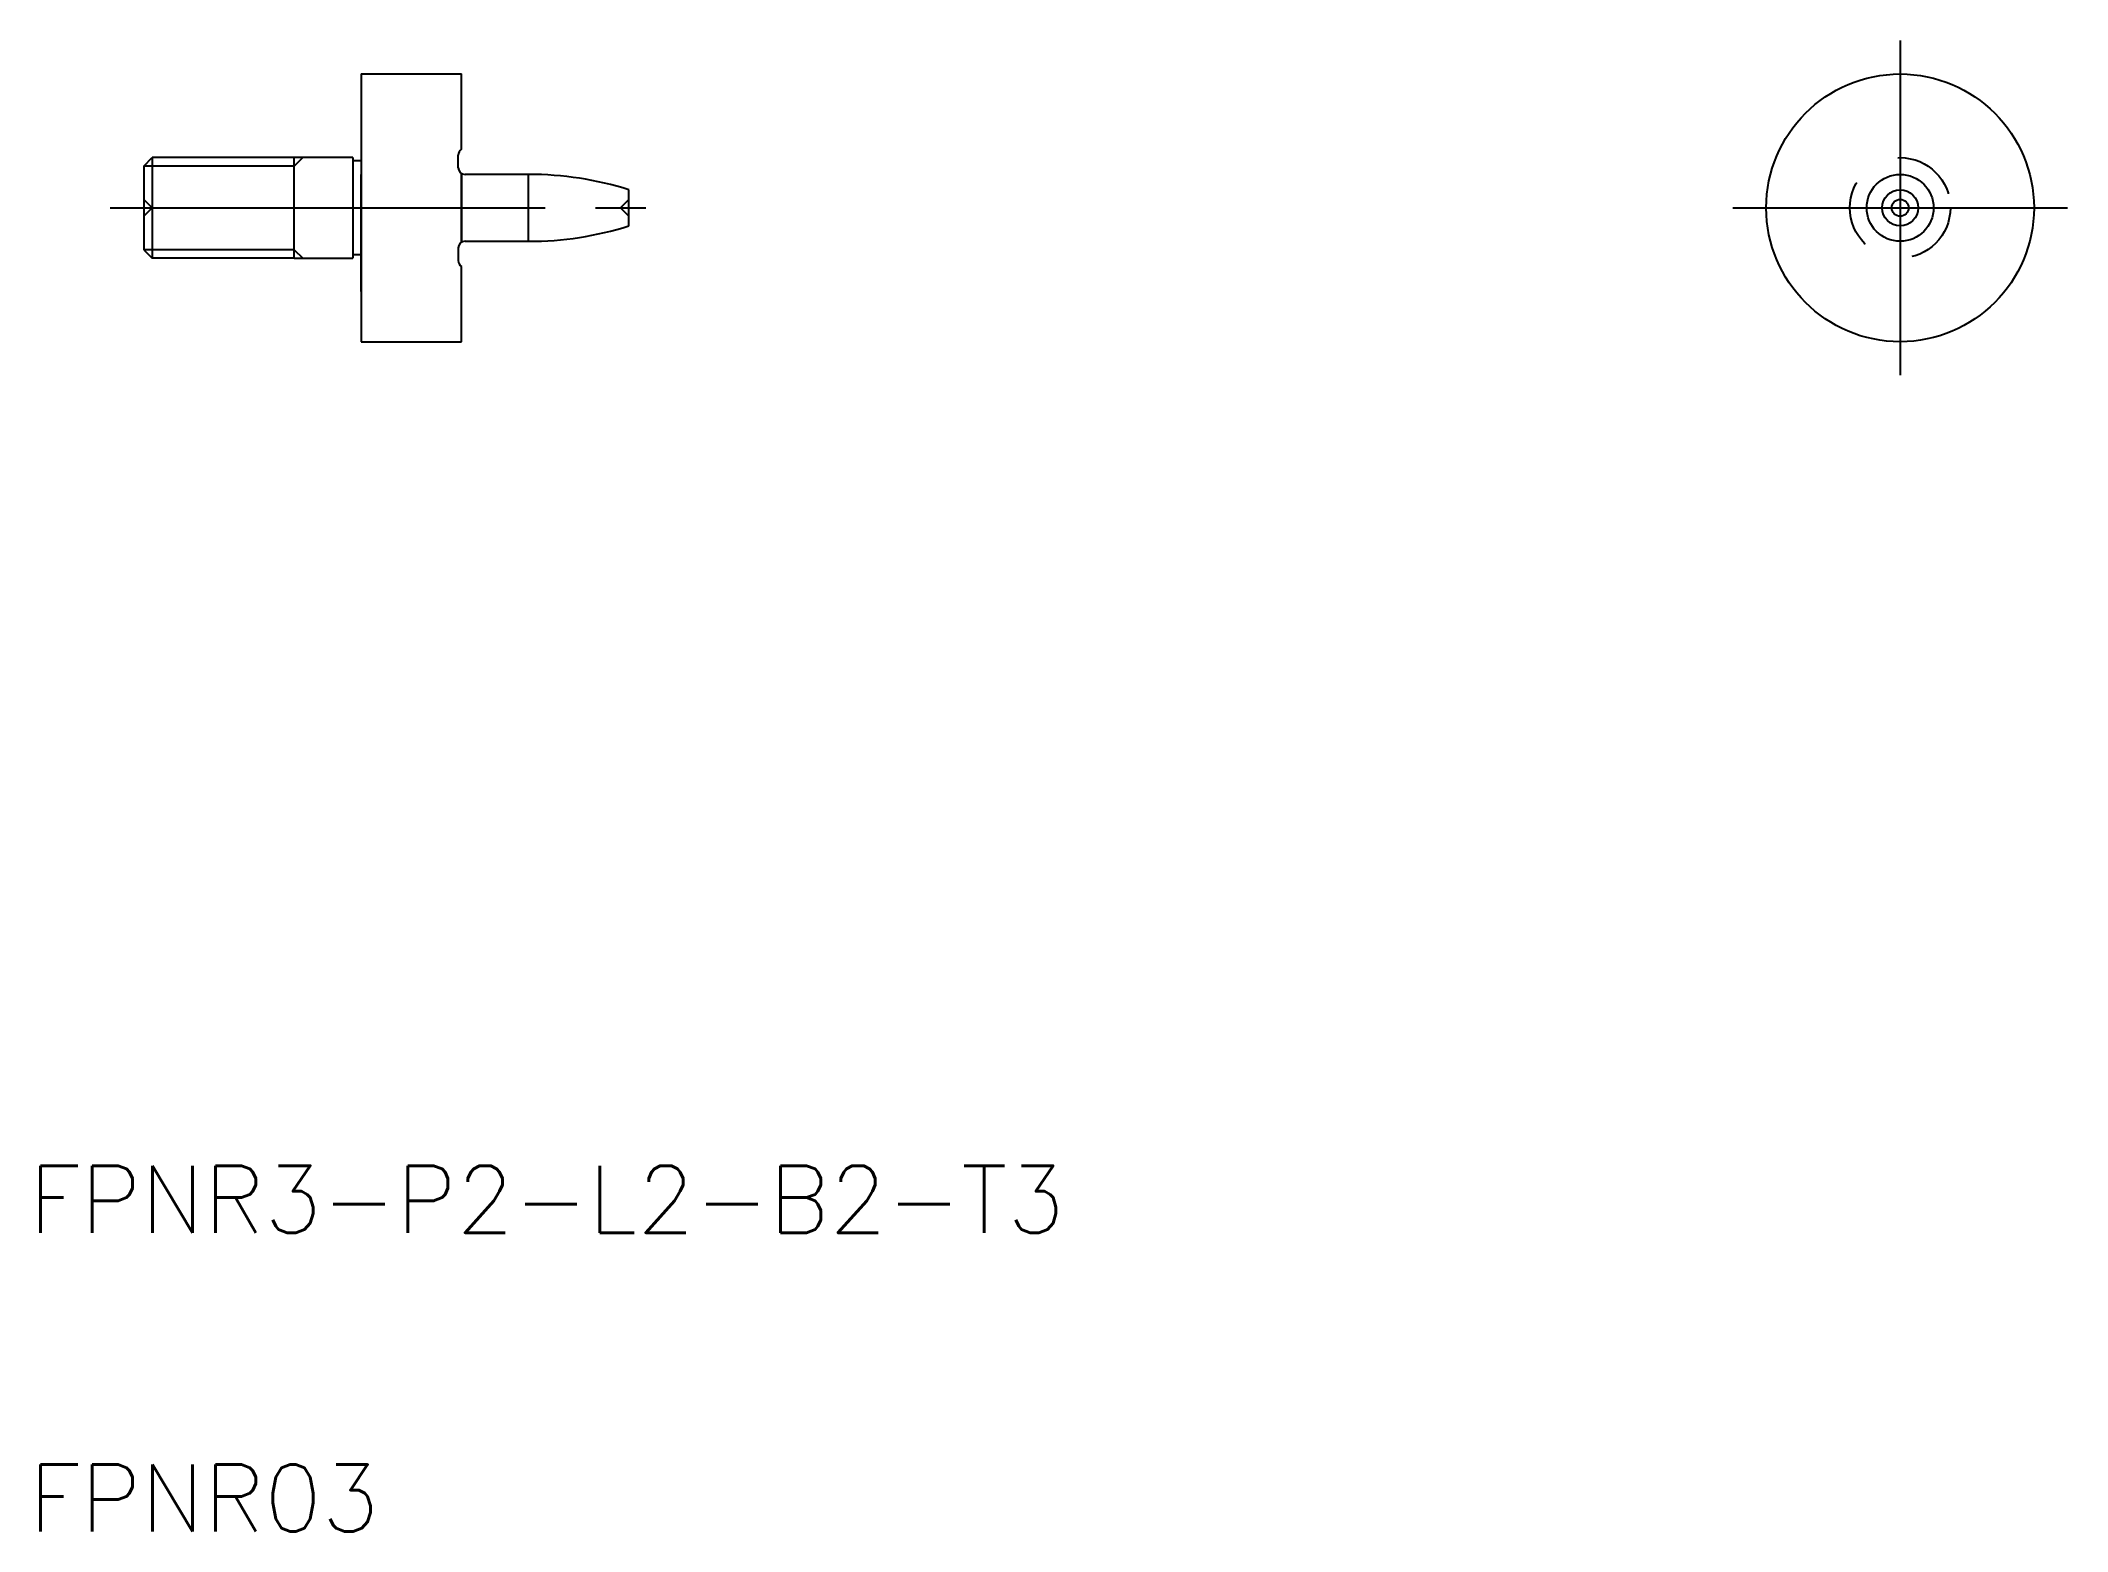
# Model space of a CAD drawing. Extents: x 67.2 to 127.7, y 132.8 to 177.4.
import ezdxf

# ---------------------------------------------------------------- set-up
doc = ezdxf.new("R2010")
doc.units = 0
doc.linetypes.add('CENTER', pattern=[17.5, 13, -1.5, 1.5, -1.5])
doc.linetypes.add('DASHED', pattern=[3.5, 2, -1.5])
doc.layers.get('0').update_dxf_attribs({"linetype": 'CONTINUOUS'})
doc.layers.add('CENTER', color=1, linetype='CENTER')
doc.styles.get("Standard").update_dxf_attribs({"font": 'txt.shx', "bigfont": '@extfont2.shx'})

msp = doc.modelspace()

# ---------------------------------------------------------------- linework, layer by layer
at = {"color": 7, "linetype": 'CONTINUOUS'}
for p, q in [((76.747, 176.385), (76.747, 168.385)), ((76.747, 176.385), (79.747, 176.385)), ((79.747, 174.135), (79.747, 176.385)), ((70.247, 173.635), (70.497, 173.885)), ((74.747, 173.885), (70.497, 173.885)), ((70.497, 173.885), (70.497, 170.885)), ((76.497, 173.885), (74.747, 173.885)), ((74.747, 170.885), (74.747, 173.885)), ((76.497, 173.885), (76.497, 170.885)), ((79.647, 173.585), (79.647, 173.961)), ((70.247, 173.635), (70.247, 171.135)), ((76.747, 173.785), (76.497, 173.785)), ((76.747, 169.885), (76.747, 173.385)), ((79.747, 173.411), (79.747, 171.385)), ((79.747, 171.358), (79.747, 173.411)), ((81.747, 173.385), (79.847, 173.385)), ((81.747, 171.385), (81.747, 173.385)), ((84.747, 171.845), (84.747, 172.924)), ((70.247, 171.135), (70.497, 170.885)), ((74.747, 170.885), (70.497, 170.885)), ((74.747, 170.885), (76.497, 170.885)), ((76.747, 170.985), (76.497, 170.985)), ((79.647, 171.185), (79.647, 170.808)), ((79.847, 171.385), (81.747, 171.385)), ((79.747, 168.385), (79.747, 170.635)), ((76.747, 168.385), (79.747, 168.385))]:
    msp.add_line(p, q, dxfattribs=at)
at = {"color": 3, "linetype": 'CONTINUOUS'}
for p, q in [((74.747, 173.635), (74.997, 173.885)), ((74.747, 173.635), (70.247, 173.635)), ((74.747, 171.135), (70.247, 171.135)), ((74.747, 171.135), (74.997, 170.885))]:
    msp.add_line(p, q, dxfattribs=at)
at = {"color": 3, "linetype": 'DASHED'}
for p, q in [((70.247, 172.635), (70.497, 172.385)), ((84.747, 172.635), (84.497, 172.385)), ((70.497, 172.385), (70.247, 172.135)), ((84.497, 172.385), (84.747, 172.135))]:
    msp.add_line(p, q, dxfattribs=at)
at = {"color": 7, "linetype": 'CONTINUOUS'}
for radius in [4, 1, 0.539, 0.25]:
    msp.add_circle((122.731, 172.385), radius, dxfattribs=at)
at = {"color": 3, "linetype": 'DASHED'}
msp.add_circle((122.731, 172.385), 1.5, dxfattribs=at)
at = {"color": 7, "linetype": 'CONTINUOUS'}
for centre, radius, start, end in [((79.847, 173.961), 0.2, 120, 180), ((79.847, 173.585), 0.2, 180, 270), ((81.747, 163.385), 10, 72.5424, 90), ((81.747, 181.385), 10, 270, 287.4576), ((79.847, 171.185), 0.2, 90, 180), ((79.847, 170.808), 0.2, 180, 240)]:
    msp.add_arc(centre, radius, start, end, dxfattribs=at)
at = {"layer": 'CENTER', "color": 1, "linetype": 'CENTER'}
for p, q in [((122.731, 177.385), (122.731, 167.385)), ((69.247, 172.385), (85.747, 172.385)), ((117.731, 172.385), (127.731, 172.385))]:
    msp.add_line(p, q, dxfattribs=at)

# ---------------------------------------------------------------- texts
at = {"color": 7, "linetype": 'CONTINUOUS'}
for s, p in [('FPNR3-P2-L2-B2-T3', (66.821, 141.759)), ('FPNR03', (66.821, 132.831))]:
    msp.add_text(s, height=2, dxfattribs=at).set_placement(p)

doc.saveas('drawing.dxf')
